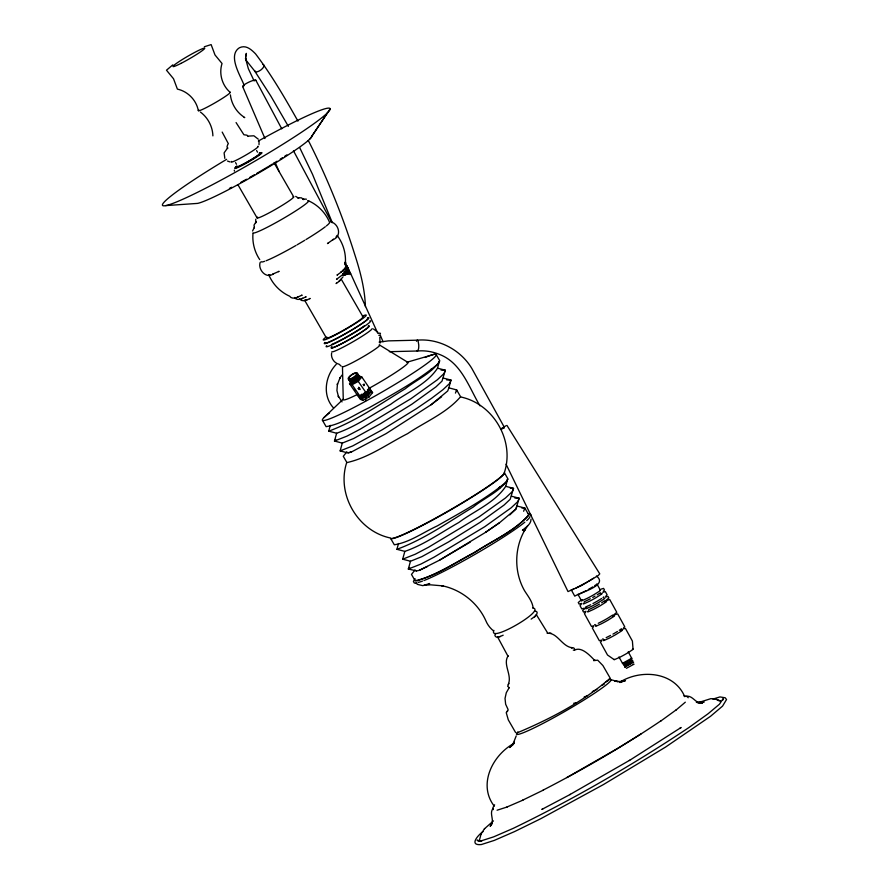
<?xml version="1.0" encoding="UTF-8"?>
<svg xmlns="http://www.w3.org/2000/svg" width="889" height="889" viewBox="0 0 889 889"><rect width="100%" height="100%" fill="white"/><g stroke="black" fill="none" stroke-linecap="round" stroke-linejoin="round"><path stroke-width="1.33" d="M398.494 543.49L396.939 549.302L404.828 551.391C424.12 544.701 441.122 532.511 458.824 522.488C474.359 510.908 494.895 502.741 505.73 486.339L513.531 488.35L510.208 499.251L504.107 505.03L480.038 522.376L448.545 541.934L421.886 556.636L410.474 561.248L408.329 569.027L416.341 570.838M441.611 396.75L431.121 404.728L447.712 390.971L448.845 387.848L456.679 389.927L456.49 390.649M499.374 522.788L485.627 532.278L499.407 522.843L515.864 509.064L519.176 498.207L511.375 496.184M345.276 264.277C346.343 254.076 343.354 243.542 337.109 235.407L336.075 236.963M346.165 268.9L344.943 268.467L346.332 271.256L349.41 270.967L348.788 272.123M347.821 268.178L347.066 266.1L345.499 266.022L346.277 267.633L347.855 267.722L347.221 268.878M345.299 272.012L346.466 274.445L344.999 274.945L343.821 272.512L347.332 271.623L347.255 272.701M346.332 271.256L344.488 271.89L343.321 269.456L347.71 268.356L349.377 271.423M350.155 273.045L348.61 272.501L345.265 273.512L344.876 272.701L349.277 271.601L350.155 273.045L349.566 273.745M331.608 352.989C330.686 357.989 334.22 363.223 339.198 364.268L341.165 366.135M416.141 571.049L419.519 570.26L439.555 560.159L485.738 532.244M259.021 144.707L259.021 140.94M252.565 230.996L254.398 227.262M508.252 684.541C512.464 674.929 502.396 664.327 508.164 655.793M365.446 401.35L366.146 397.65M509.808 514.898L515.898 509.119L517.031 505.997L524.877 508.075L524.677 508.797M348.144 452.69L351.288 452.057L347.977 452.968L340.143 450.89L342.276 443.1L353.7 438.499L380.348 423.786L411.84 404.228L435.921 386.893L442.011 381.114L445.333 370.213L437.532 368.19C426.709 384.593 406.173 392.76 390.627 404.351C372.936 414.363 355.922 426.553 336.631 433.243L328.752 431.154L330.308 425.342M419.486 570.205L427.553 566.449M516.209 735.903L512.775 744.626L514.42 742.137L509.664 747.538L513.564 744.226M346.766 462.358C336.22 494.128 357.7 531.178 390.427 537.989A65.719 5.39 -30 0 0 448.3 510.986A65.719 5.39 -30 0 0 504.363 472.604C514.909 440.833 493.428 403.784 460.702 396.972M437.532 368.19L439.377 361.145L438.277 363.69C417.197 381.192 392.827 394.205 369.124 407.74C355.022 414.218 341.643 424.175 326.119 426.653L322.474 420.33M505.73 486.339L507.563 479.293L506.474 481.827C485.394 499.34 461.024 512.353 437.321 525.888C423.22 532.367 409.84 542.312 394.316 544.79L390.671 538.478A65.719 5.39 -30 0 0 451.356 509.53A65.719 5.39 -30 0 0 504.319 472.604L508.019 479.015C500.563 491.406 484.438 497.807 473.337 506.986C448.534 522.01 424.275 539.301 396.939 549.302M336.631 433.243L334.486 441.033L342.276 443.1M410.474 561.248L402.684 559.181L404.828 551.391M596.43 576.05C608.676 585.273 580.939 592.185 574.75 596.152L571.227 589.774M628.223 651.77L631.701 658.271L622.489 663.294L622.878 662.861M623.845 665.55L632.779 660.571M626.401 668.317L634.013 664.172L633.335 664.372M455.435 393.105L456.679 389.927M523.621 511.253L524.877 508.075M245.675 56.04L246.353 53.373L245.742 59.363L245.497 58.274L248.353 68.686L254.154 80.977M255.743 219.239L255.743 222.872L256.388 221.894M342.943 276.979L338.931 281.513L341.243 279.179L363.068 316.995M260.244 262.244C257.521 269.267 266.211 279.602 273.568 273.734M416.463 341.254L417.119 340.187C438.877 338.164 460.735 349.922 471.903 368.568L504.23 427.109M479.616 839.56L481.105 833.86M351.288 452.057L386.048 433.654L431.121 404.728M507.408 711.6L508.086 709.511L505.641 704.221L505.03 698.421L506.297 692.72L509.153 687.73M484.427 828.826L493.451 820.88M227.795 144.418L227.039 146.641L227.517 148.452L227.828 147.985M228.351 143.696L222.183 132.083M415.13 578.761L413.374 581.417L414.285 582.995L416.519 583.362M528.911 515.109C513.52 531.711 491.695 541.29 472.837 553.503C454.679 563.326 436.866 574.405 417.141 580.861L414.974 580.506M493.884 630.39C487.85 643.892 546.679 609.954 532.867 608.009M495.706 633.535C492.784 636.546 498.207 638.724 500.34 636.424M508.908 683.419L507.652 686.264L509.319 687.73M507.608 710.578L506.241 712.656L508.297 719.868L515.564 732.469M494.617 804.801L492.917 807.634L493.362 809.601M493.151 808.457C488.506 813.524 495.684 820.98 490.15 826.326L492.073 823.403M480.905 834.16L484.616 828.537M517.376 732.769C550.269 718.945 583.351 701.643 610.187 678.163L602.909 665.561L597.686 660.171L593.574 660.638M310.117 138.773L327.619 112.67M330.13 108.858L311.872 136.117A67.253 5.512 -30 0 1 262.099 170.988A67.253 5.512 -30 0 1 197.491 203.403L165.654 205.615M527.599 525.921L524.088 531.055L525.543 528.855C514.175 547.391 513.775 571.883 524.577 590.752C527.999 596.219 532.489 601.509 533.167 608.198M336.22 364.368C325.13 375.869 322.107 395.494 333.464 407.862M342.065 375.014L339.654 378.403L340.087 377.658L337.376 384.626L337.476 383.67L336.931 390.538L338.565 397.05L338.298 396.061L342.021 401.895M255.654 222.439L254.032 225.084L254.387 227.84M335.731 439.466L334.486 441.033L347.054 436.088L360.201 429.176L410.885 398.728L437.321 379.814L444.033 373.524L445.333 370.213L441.066 370.102M409.573 567.46L408.329 569.027L420.897 564.082L434.043 557.17L484.727 526.721L511.164 507.808L517.876 501.518L519.176 498.207L514.909 498.096M359.212 375.958L361.801 376.992L369.635 388.371L366.09 392.749L359.945 396.094L357.356 395.06L349.521 383.681L350.944 381.937M349.521 383.681L352.122 384.726L358.256 381.381L361.801 376.992M360.434 396.805L366.579 393.46L370.124 389.082L371.102 390.493L367.557 394.883L361.412 398.228L358.823 397.194L357.845 395.772L360.434 396.805L361.412 398.228M361.901 398.939L368.046 395.594L371.591 391.204L372.569 392.627L369.024 397.016L362.879 400.361L360.289 399.317L359.312 397.905L361.901 398.939L362.879 400.361M346.443 267.256L347.032 266.556M470.148 542.179L439.555 560.159M685.319 702.177L675.962 710.122M490.884 824.425L492.217 823.025M324.063 417.497L343.276 399.128M581.184 604.42L580.028 605.709L581.784 608.898L584.273 608.143M603.298 591.285L604.464 589.985L603.587 588.396L601.086 589.151M585.584 612.377L584.417 613.677L591.463 626.423L593.952 625.667M605.942 596.063L607.098 594.774L605.342 591.585L602.853 592.33M593.508 626.723L592.341 628.012L599.375 640.769L601.864 640.013M601.72 640.847L600.464 642.258L607.509 655.004L614.143 659.616M623.533 627.934L624.7 626.634L617.655 613.888L615.166 614.643M623.311 663.661L622.922 664.094L631.901 658.982M624.634 666.05C624.589 667.061 634.513 661.516 632.657 661.583M227.528 148.085L224.106 152.875L224.828 158.386M343.187 270.367L340.82 272.378L343.921 269.823M342.676 274.657L336.531 279.346L337.053 278.968M573.272 650.103L574.516 650.304L574.605 648.914L573.694 647.87L571.071 647.581L572.294 647.781C561.781 646.547 557.536 632.368 547.135 633.246L547.891 633.368L536.367 614.688C530.166 621.278 541.901 611.165 534.689 611.165M483.005 831.626C478.326 834.76 468.425 845.861 481.338 844.55L494.295 840.405L514.542 831.593L540.723 818.736L603.42 784.576L665.583 747.071L710.555 716.278L722.557 706.11L726.546 699.532L725.191 697.776L719.957 696.92L713.045 699.054M346.866 451.801L343.287 456.29L346.921 462.591C368.824 457.735 387.793 443.678 407.629 433.632C425.275 421.753 446.689 413.018 460.58 396.716L456.935 390.415M415.063 569.938L411.485 574.438L415.119 580.739C437.021 575.883 455.99 561.826 475.826 551.769C493.462 539.901 514.875 531.166 528.766 514.864L525.132 508.564M522.91 529.9L522.454 530.277C525.632 527.344 531.211 524.254 531.033 519.176M676.162 709.889L660.794 721.023M327.997 243.186L327.474 243.575L333.453 239.274L332.797 239.741C342.276 236.574 338.953 223.772 330.864 221.85M337.509 274.757L336.987 275.134L341.476 271.901M336.609 283.18L336.075 283.558L339.587 281.035M531.166 619.122L534.245 616.91M172.766 64.886L166.487 70.209L173.522 78.754L177.4 89.122C187.823 91.367 196.413 100.168 198.336 110.658M514.309 743.182C492.773 754.761 477.56 784.32 494.184 806.056M594.63 585.718L595.997 584.762M581.273 599.942L578.261 602.52L579.139 604.12L581.639 603.364M600.397 592.73L597.197 594.841M585.673 607.909L582.662 610.487L583.54 612.088L586.04 611.332M604.798 600.697L601.597 602.809M605.854 600.542L608.865 597.953L607.976 596.363L605.487 597.119M612.71 615.044L607.365 618.444A11.246 0.867 -28.9 0 1 600.331 622.278L598.241 623.3M613.766 614.877L616.777 612.299L609.743 599.553L607.254 600.297M619.266 630.334L620.633 629.379A10.068 0.767 -28.9 0 0 621.4 628.723M625.712 666.406L624.689 667.283L633.657 662.172M679.963 728.258L681.118 727.491L629.379 760.495M661.138 720.679C623.289 746.282 583.651 769.207 543.046 790.154M593.53 578.228L588.196 581.506M601.675 598.464L597.686 600.908A11.246 0.867 -28.9 0 1 592.963 603.542M641.08 733.892L617.588 748.438L566.849 777.564M501.207 428.687L505.908 425.775M592.807 586.873L588.307 589.496M617.433 631.49L615.277 632.779A11.246 0.867 -28.9 0 1 612.943 634.113M626.345 662.805C617.711 668.039 634.157 660.16 631.768 659.994M629.756 760.228L569.893 794.588M587.162 582.095L576.05 587.973M605.476 682.107L608.765 680.318M570.427 794.333L541.823 809.435L542.779 808.957M585.918 590.796L579.795 593.796M601.92 685.352L604.22 684.163M522.499 800.244L543.412 790.077M590.652 604.742L585.607 607.009M606.154 637.635L608.243 636.613A11.246 0.867 -28.9 0 0 610.554 635.413M630.79 662.461L631.823 661.961M592.318 691.586L596.863 689.464M584.195 601.764L588.007 599.964A11.246 0.867 -28.9 0 0 590.318 598.764M588.585 609.732L592.407 607.932A11.246 0.867 -28.9 0 0 599.442 604.098M278.479 271.612L279.113 271.323L272.801 274.079M301.493 295.426L302.127 295.137L297.371 297.215M305.516 297.07L306.149 296.782L301.904 298.637M309.539 298.704L310.172 298.426C307.172 299.893 302.149 302.593 299.615 298.871M503.174 635.191L499.962 636.591M204.337 46.761L211.126 44.594L214.994 54.951L222.039 63.497C218.738 73.643 222.094 85.466 230.207 92.367M619.622 682.308C640.613 668.995 674.029 671.506 684.752 696.687M619.889 682.541L622.422 681.441M522.988 800.111L506.886 807.045M345.265 273.512L343.198 274.357L342.798 273.545M342.954 274.801L348.532 273.401M344.999 274.945L343.343 275.612L342.565 273.99M584.14 697.02L587.184 695.831M572.049 589.651L573.716 589.018M600.297 593.93L601.52 593.474A10.068 0.767 -28.9 0 1 601.275 594.33L595.93 597.73A11.246 0.867 -28.9 0 1 588.896 601.553L583.84 603.82A10.068 0.767 -28.9 0 1 584.095 602.964M604.698 601.897L605.92 601.431A10.068 0.767 -28.9 0 1 605.676 602.298L600.319 605.687A11.246 0.867 -28.9 0 1 593.285 609.521L588.24 611.788A10.068 0.767 -28.9 0 1 588.496 610.932M612.61 616.233L613.843 615.777A10.068 0.767 -28.9 0 1 613.588 616.633L608.243 620.033A11.246 0.867 -28.9 0 1 601.208 623.867L596.152 626.134A10.068 0.767 -28.9 0 1 596.408 625.278M622.711 629.134L625.367 628.334L632.401 641.08L633.035 649.081M620.533 630.579L621.755 630.123A10.068 0.767 -28.9 0 1 621.511 630.979L616.155 634.379A11.246 0.867 -28.9 0 1 609.121 638.213L604.076 640.469A10.068 0.767 -28.9 0 1 604.32 639.613M630.89 658.393L631.735 658.138M429.109 583.74L429.687 583.517L422.82 585.662L417.43 584.373M344.21 273.323L347.721 272.434M248.387 136.106L253.876 135.784L258.299 139.184M298.126 296.882C295.604 298.226 291.492 299.093 289.647 296.204C280.279 292.003 272.634 284.158 268.711 274.657L270.012 274.879M302.671 298.293C300.249 299.615 296.359 300.293 294.637 297.537L295.57 297.693M307.205 299.715L304.605 300.215L326.43 338.02M620.544 682.219L625.467 680.641L620.044 681.519L614.555 681.107L618.355 681.719L611.099 679.741M697.865 702.732L710.956 698.632L716.89 699.465L720.434 700.921L718.134 700.543M701.588 702.855L704.132 702.032L696.354 702.321L702.332 703.321C695.298 703.855 692.764 694.709 685.608 696.343M507.186 806.979L497.073 810.223M406.862 362.279L434.121 354.333M717.19 700.121L717.845 699.943M344.776 268.011L346.277 267.633M328.752 431.154C356.078 421.153 380.336 403.873 405.14 388.849C416.341 379.847 432.298 373.002 439.822 360.867L436.121 354.455M340.143 450.89L352.7 445.934L381.97 429.909L416.53 408.573L431.543 398.328L442.978 389.66L449.678 383.381L450.99 380.059L443.178 378.047M402.684 559.181L415.252 554.225L428.398 547.324L479.082 516.865L505.519 497.951L512.22 491.673L513.531 488.35L510.33 488.272M595.097 660.249C595.363 662.527 583.962 645.77 575.161 649.848M573.683 703.266L575.85 702.855M506.93 425.398L599.753 573.85L598.286 575.494L581.428 585.595L568.015 591.574L506.041 464.191M578.561 594.263L577.961 594.352L581.473 600.731M298.737 197.714L301.471 197.858L303.694 199.547L302.749 199.392M303.594 199.025L306.461 199.192M379.114 342.121L388.315 340.876L417.119 340.187A4.734 1.3 88.6 0 1 418.163 341.276L418.741 344.899A5.879 1.611 88.6 0 1 418.519 348.921L417.619 350.999L389.326 351.688M424.131 585.295L430.432 584.818L443.033 585.895L441.533 585.651C460.735 589.351 477.693 602.675 485.75 620.511C487.383 624.589 490.117 628.212 493.573 630.923M446.723 379.947L450.99 380.059L448.845 387.848M521.81 507.997L524.477 508.064M244.153 117.481L244.764 117.581C236.863 112.703 231.418 104.124 230.395 94.89M247.931 136.45L246.998 135.184L243.919 134.761L236.074 122.571M229.829 161.876L227.495 161.053M295.704 196.391L298.704 198.214L297.882 198.08M528.266 513.82L530.5 514.198L531.411 515.764M498.329 637.069L497.584 636.946L508.008 656.26M683.952 695.909L687.086 696.52L688.242 697.754M478.16 841.038L480.493 841.416M549.624 633.001L551.113 633.246M368.39 388.382L370.124 389.082M369.857 390.515L371.591 391.204M370.835 391.938L372.569 392.627M373.447 328.974L377.781 332.164M308.672 200.881C318.04 205.081 325.685 212.938 329.608 222.428A39.449 3.234 -30 0 1 326.319 225.973M379.792 345.165L408.095 362.479A37.394 3.067 -30 0 1 368.957 388.382M477.871 840.661L477.049 840.183L481.749 840.961L480.827 840.972L493.651 836.86L513.398 828.281C574.127 798.867 632.701 764.973 688.864 727.58L708.166 713.689L719.445 704.221L723.146 698.621L722.957 699.999M200.436 112.081C207.904 117.592 212.627 126.582 212.893 135.873M246.109 60.274L254.843 71.242L270.845 96.09L288.358 126.36M416.908 583.895L416.13 582.728M257.521 152.175L256.577 150.541M235.552 162.609L236.496 164.243M358.256 381.381L366.09 392.749M366.579 393.46L367.557 394.883M368.046 395.594L369.024 397.016M358.545 387.26L360.112 389.538M352.122 384.726L359.945 396.094M259.721 259.599C254.476 251.798 252.076 242.164 253.043 232.807A32.082 2.634 -30 0 0 284.924 217.516A32.082 2.634 -30 0 0 307.605 200.714M273.934 162.609L293.714 196.88M237.985 184.823L257.088 217.905M596.852 583.817L600.364 590.185M618.966 656.927L622.489 663.294M479.982 405.829C469.103 387.715 461.791 363.645 440.488 354.811C432.821 351.611 425.142 350.299 417.619 350.999A4.734 1.3 88.6 0 1 416.897 350.622M255.776 80.132L281.757 128.816M293.448 150.73L331.786 222.539M297.959 121.137C284.969 98.023 271.578 74.954 255.521 53.829C251.154 49.428 245.986 44.617 239.408 47.762C227.14 55.663 241.13 76.643 244.275 85.688M308.227 140.406L309.505 142.818C327.408 178.478 342.476 215.527 354.467 253.587C360.078 270.856 364.812 288.358 365.412 306.605M299.726 147.707L312.517 174.322L332.286 222.661M347.066 266.1L347.855 267.722M348.244 268.534L349.41 270.967M349.799 271.778L350.188 272.59M346.543 265.922L347.321 267.545M347.71 268.356L348.888 270.789M349.277 271.601L349.666 272.412M346.666 268.445L347.832 270.878M348.221 271.69L348.61 272.501M347.755 271.778L348.144 272.59M345.777 268.378L346.165 269.189M347.332 271.623L348.499 274.056L347.666 274.145L346.499 271.712M350.577 273.401L377.814 333.342M242.653 86.533L264.955 138.551M275.279 162.654L279.09 171.533M380.348 335.375L383.037 341.698M345.532 262.099L346.688 266.089M380.036 343.132L379.803 337.142M344.743 262.355L345.032 264.844M234.296 170.155L234.418 171.099M529.822 516.687A65.719 5.39 -30 0 1 526.699 520.598M524.854 522.154A65.719 5.39 -30 0 1 476.226 553.647A65.719 5.39 -30 0 1 423.964 580.539M422.508 581.095A65.719 5.39 -30 0 1 418.052 582.439M609.287 679.44A54.573 4.467 -30 0 1 564.537 711.622A54.573 4.467 -30 0 1 517.898 731.891M425.109 357.489A65.719 5.39 -30 0 1 419.364 368.891A65.719 5.39 -30 0 1 344.854 412.052A65.719 5.39 -30 0 1 329.53 412.852M357.511 394.405A37.394 3.067 -30 0 1 343.265 399.683L342.465 366.579A21.525 1.767 -30 0 0 363.857 356.322A21.525 1.767 -30 0 0 379.081 345.043M358.723 376.191A5.49 1.789 -34.5 0 1 355.967 381.248A5.49 1.789 -34.5 0 1 350.822 381.448M358.234 375.48A5.49 1.789 -34.5 0 1 355.478 380.536A5.49 1.789 -34.5 0 1 350.333 380.736M369.291 392.46A4.567 1.489 -34.5 0 1 365.612 396.216A4.567 1.489 -34.5 0 1 361.656 397.083M357.645 376.058A4.567 1.489 -34.5 0 1 355.844 379.925A4.567 1.489 -34.5 0 1 350.844 381.003M357.256 374.058A5.49 1.789 -34.5 0 1 355.089 378.703A5.49 1.789 -34.5 0 1 349.099 380.003M357.2 374.702A4.567 1.489 -34.5 0 1 355.333 378.147A4.567 1.489 -34.5 0 1 350.21 380.281M357.011 374.258A4.567 1.489 -34.5 0 1 356.367 375.947M355.689 376.692A4.567 1.489 -34.5 0 1 352.877 378.736M351.9 379.214A4.567 1.489 -34.5 0 1 349.421 379.314M359.012 377.536A4.567 1.489 -34.5 0 1 356.333 380.636A4.567 1.489 -34.5 0 1 352.222 382.492M351.677 382.414A4.567 1.489 -34.5 0 1 351.377 382.159M365.623 395.194A4.567 1.489 -34.5 0 1 364.612 395.805M363.634 396.272A4.567 1.489 -34.5 0 1 362.745 396.583M356.767 373.347A5.49 1.789 -34.5 0 1 354.011 378.403A5.49 1.789 -34.5 0 1 348.866 378.603M357.745 374.769A5.49 1.789 -34.5 0 1 354.989 379.825A5.49 1.789 -34.5 0 1 349.844 380.025M358.623 377.481A4.567 1.489 -34.5 0 1 357.289 380.992A4.567 1.489 -34.5 0 1 351.866 382.87M367.479 389.638A4.567 1.489 -34.5 0 1 365.601 393.071A4.567 1.489 -34.5 0 1 360.49 395.216M357.689 375.414A4.567 1.489 -34.5 0 1 355.822 378.858A4.567 1.489 -34.5 0 1 350.699 380.992M365.112 392.36A4.567 1.489 -34.5 0 1 364.157 393.06M362.167 394.138A4.567 1.489 -34.5 0 1 361.278 394.449M293.014 196.769A21.125 1.734 -30 0 1 275.69 209.226A21.125 1.734 -30 0 1 257.632 217.072M368.024 317.717A25.737 2.111 -30 0 1 346.921 332.897A25.737 2.111 -30 0 1 324.93 342.454M364.223 325.919A22.047 1.811 -30 0 1 344.71 337.964M343.732 338.498A22.047 1.811 -30 0 1 336.009 342.487M335.086 342.921A22.047 1.811 -30 0 1 331.986 344.265M368.602 325.874A22.047 1.811 -30 0 1 350.51 338.876A22.047 1.811 -30 0 1 331.664 347.066M325.296 226.773A39.449 3.234 -30 0 1 306.005 239.541M304.794 240.274A39.449 3.234 -30 0 1 297.07 244.831M295.959 245.475A39.449 3.234 -30 0 1 266.067 260.766M264.655 261.288A39.449 3.234 -30 0 1 261.222 261.688M372.147 328.574A23.203 1.9 -30 0 1 352.344 342.132A23.203 1.9 -30 0 1 331.919 351.655M369.846 320.873A25.737 2.111 -30 0 1 348.744 336.042A25.737 2.111 -30 0 1 326.752 345.61M368.157 326.141A21.525 1.767 -30 0 1 350.51 338.831A21.525 1.767 -30 0 1 332.108 346.832M363.212 315.751A24.814 2.034 -30 0 1 345.099 329.663A24.814 2.034 -30 0 1 325.952 337.131M367.257 318.184A24.814 2.034 -30 0 1 349.721 331.186A24.814 2.034 -30 0 1 325.063 343.01M362.368 316.884A21.125 1.734 -30 0 1 345.043 329.341A21.125 1.734 -30 0 1 326.985 337.198M259.166 153.23A14.769 1.211 -30 0 1 248.375 161.509A14.769 1.211 -30 0 1 236.985 165.954M259.999 153.119A15.658 1.278 -30 0 1 248.576 161.898A15.658 1.278 -30 0 1 236.496 166.61M258.343 141.029A96.712 7.923 -30 0 1 318.173 120.548A96.712 7.923 -30 0 1 178.7 201.058A96.712 7.923 -30 0 1 226.639 159.331M259.644 153.164A13.824 1.133 -30 0 1 248.298 161.32A13.824 1.133 -30 0 1 236.485 166.465M257.766 146.374A15.658 1.278 -30 0 1 244.931 155.597A15.658 1.278 -30 0 1 231.551 161.42M286.88 154.853A59.885 4.912 -30 0 1 284.747 156.264M282.524 157.709A59.885 4.912 -30 0 1 280.235 159.175M277.001 161.22A59.885 4.912 -30 0 1 274.768 162.62M272.478 164.032A59.885 4.912 -30 0 1 268.978 166.165M267.8 166.876A59.885 4.912 -30 0 1 256.643 173.466M254.387 174.766A59.885 4.912 -30 0 1 249.876 177.333M246.475 179.245A59.885 4.912 -30 0 1 240.93 182.301M231.618 187.268A59.885 4.912 -30 0 1 229.406 188.412M229.595 92.267A18.38 1.511 -30 0 1 214.527 103.113A18.38 1.511 -30 0 1 198.814 109.936M378.658 333.264A10.046 1.689 -25.6 0 1 380.359 333.853M378.781 335.286A9.123 1.534 -25.6 0 1 380.314 335.831M262.7 64.397A5.478 2.367 -36.2 0 1 261.022 69.853A5.478 2.367 -36.2 0 1 254.71 70.587M599.764 590.285A10.068 0.767 -28.9 0 1 599.519 591.141L594.163 594.541A11.246 0.867 -28.9 0 1 587.129 598.375L582.084 600.631A10.068 0.767 -28.9 0 1 582.328 599.775M595.041 596.13A11.246 0.867 -28.9 0 1 592.707 597.464M603.798 596.863A10.068 0.767 -28.9 0 1 603.031 597.508M604.164 598.253A10.068 0.767 -28.9 0 1 603.909 599.108L598.564 602.509A11.246 0.867 -28.9 0 1 591.529 606.342L586.484 608.598A10.068 0.767 -28.9 0 1 586.729 607.743M595.274 624.534A10.068 0.767 -28.9 0 1 594.674 624.634M603.198 638.88A10.068 0.767 -28.9 0 1 602.586 638.969M632.435 649.17A10.068 0.767 -28.9 0 1 632.179 650.026L626.834 653.426A11.246 0.867 -28.9 0 1 619.8 657.26L614.755 659.516A10.068 0.767 -28.9 0 1 614.232 659.316M243.075 86.678A7.301 1.222 -25.6 0 1 248.453 82.344A7.301 1.222 -25.6 0 1 255.743 80.499M343.587 275.168A9.123 1.534 -25.6 0 1 349.955 274.557M363.301 384.526C364.057 387.971 365.335 382.626 363.301 384.526M358.211 388.526C359.489 391.705 360.812 386.248 358.211 388.526M354.255 389.271L355.222 390.515L354.255 389.271M431.432 369.091L430.865 369.557L431.587 369.935L431.432 369.091M499.618 487.239L499.051 487.694L499.774 488.072L499.618 487.239M504.041 427.887L500.94 429.12L504.041 427.887M351.144 378.992A5.49 1.789 -34.5 0 0 357.289 373.036A5.49 1.789 -34.5 0 0 349.755 376.191A5.49 1.789 -34.5 0 0 351.144 378.992M351.411 378.503A4.567 1.489 -34.5 0 0 356.522 373.547A4.567 1.489 -34.5 0 0 350.255 376.169A4.567 1.489 -34.5 0 0 351.411 378.503M181.056 63.352A18.38 1.511 -30 0 0 204.737 48.25A18.38 1.511 -30 0 0 180.623 60.596A18.38 1.511 -30 0 0 181.056 63.352"/></g></svg>
